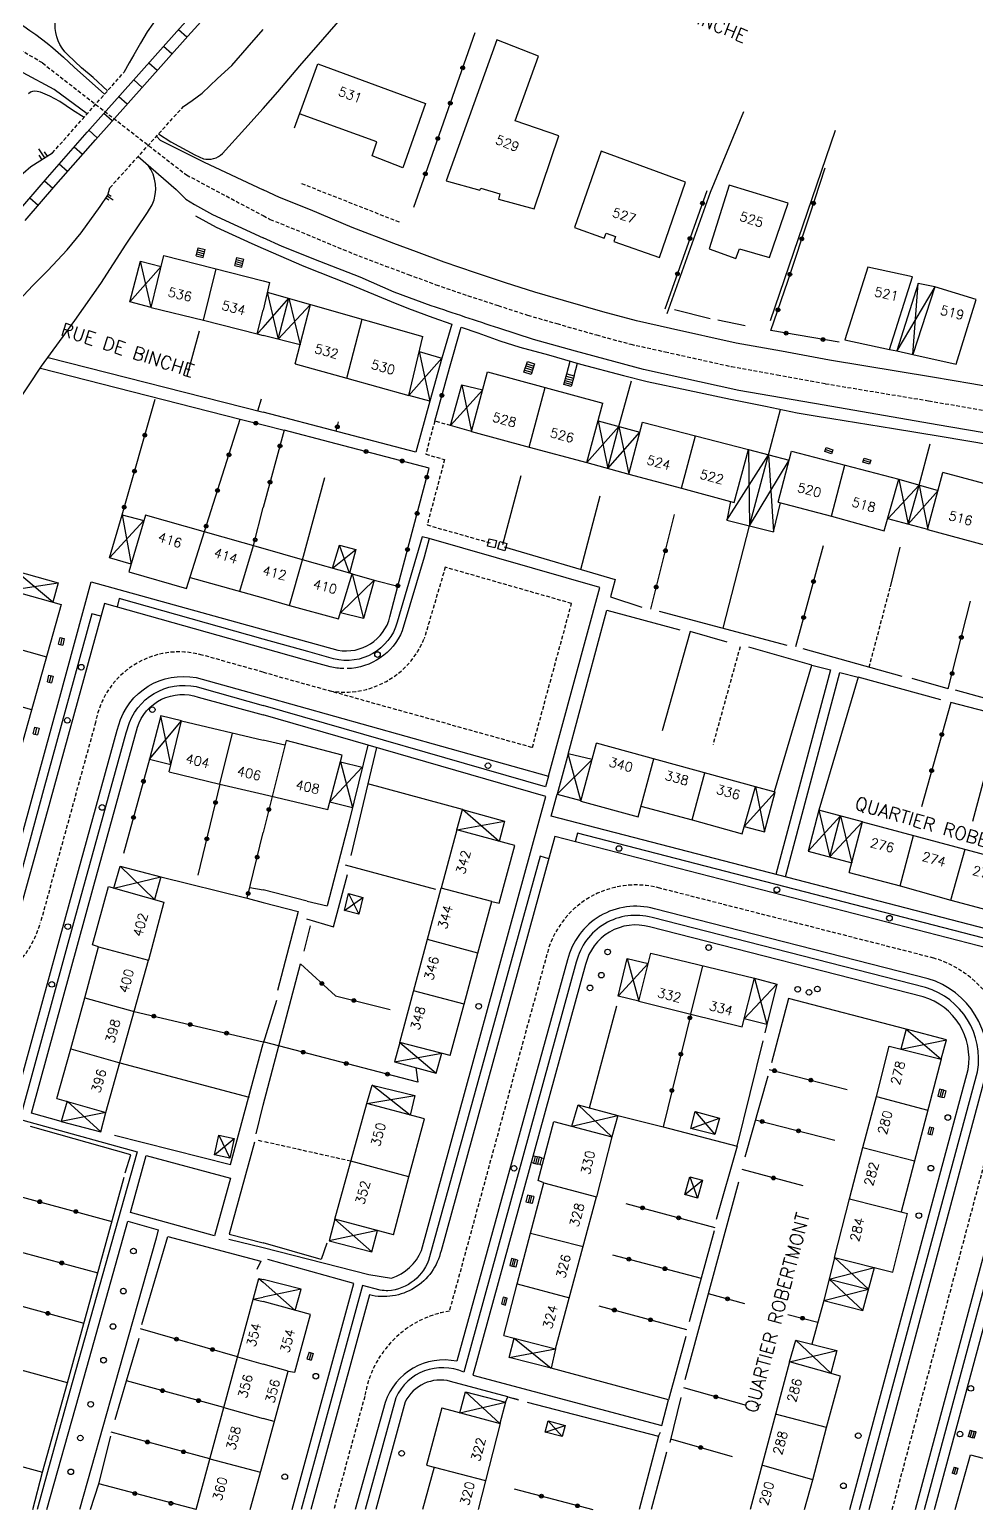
# Model space of a CAD drawing. Header units: millimetres. Extents: x 109000 to 110000, y 124000 to 125001.
# Drawn here: x 109468.8 to 109595.3, y 124000 to 124197.7 of the extents above; entities that cross this region are included whole.
import ezdxf
from ezdxf.enums import TextEntityAlignment as Align

# ---------------------------------------------------------------- set-up
doc = ezdxf.new("R2010")
doc.units = ezdxf.units.MM
doc.linetypes.add('DASHED', pattern=[0.75, 0.5, -0.25])
doc.layers.get('0').update_dxf_attribs({"linetype": 'CONTINUOUS'})
for name, color, linetype in [('W0001', 6, 'DASHED'), ('W0008', 7, 'CONTINUOUS'), ('W0100', 7, 'CONTINUOUS'), ('W0112', 1, 'DASHED'), ('W0211', 2, 'CONTINUOUS'), ('W0300', 7, 'CONTINUOUS'), ('W0310', 3, 'CONTINUOUS'), ('W0322', 7, 'CONTINUOUS'), ('W0420', 7, 'CONTINUOUS'), ('W0700', 7, 'CONTINUOUS'), ('W0989', 7, 'CONTINUOUS'), ('W0991', 7, 'CONTINUOUS')]:
    doc.layers.add(name, color=color, linetype=linetype)
doc.styles.get("Standard").update_dxf_attribs({"font": 'romans.shx', "width": 0.85})

# ---------------------------------------------------------------- blocks, each defined once
blk = doc.blocks.new('TP15')
at = {"color": 0}
for p, q in [((-0.29, 0.5), (-0.29, 0)), ((0, 1), (0, 0)), ((0.29, 0.5), (0.29, 0))]:
    blk.add_line(p, q, dxfattribs=at)
blk = doc.blocks.new('TP13')
at = {"layer": 'W0700', "color": 0}
blk.add_line((0, 0), (0, 1.5), dxfattribs=at)
blk = doc.blocks.new('t322o')
at = {"color": 0, "linetype": 'Continuous'}
for radius in [0.25, 0.15]:
    blk.add_circle((0, 0), radius, dxfattribs=at)
blk = doc.blocks.new('BI02')
at = {"layer": 'W0420', "color": 0}
blk.add_circle((0, 0), 0.75, dxfattribs=at)
blk = doc.blocks.new('t112o')
at = {"color": 0, "linetype": 'Continuous'}
for p, q in [((-0.5, 0.5), (0.5, 0.5)), ((-0.5, -0.5), (-0.5, 0.5)), ((0.5, 0.5), (0.5, -0.5)), ((0.5, -0.5), (-0.5, -0.5))]:
    blk.add_line(p, q, dxfattribs=at)

msp = doc.modelspace()

# ---------------------------------------------------------------- linework, layer by layer
at = {"layer": 'W0001'}
for points in [[(109433.68, 124195.9, -0.139417), (109451.89, 124200.36, -0.093409), (109470.52, 124193.21), (109489.76, 124178.26), (109500, 124172.82)], [(109500, 124111.84), (109535.99, 124101.79), (109541.23, 124121.01), (109524.35, 124125.85), (109521.54, 124116.34, -0.353741), (109508.94, 124109.34)], [(109500, 124111.84), (109491.86, 124114.13, 0.443964), (109477.61, 124105.13), (109470.25, 124078.41, -0.234152), (109462.48, 124069.7, 0.080895), (109460.5, 124068.51), (109458.58, 124061.68, -0.121757), (109455.06, 124060.22, 0.196703), (109448.44, 124051.68), (109433.86, 124000)], [(109584.09, 124000), (109599.43, 124057.57, 0.38619), (109589.63, 124073.64), (109553.02, 124082.98, 0.421223), (109537.93, 124074.13), (109524.9, 124026.5, 0.324087), (109513.59, 124015.09), (109509.46, 124000)]]:
    msp.add_lwpolyline(points, format="xyb", dxfattribs=at)
msp.add_lwpolyline([(109500, 124172.82), (109500.95, 124172.32), (109505.13, 124170.63), (109510.7, 124168.28), (109516.36, 124166.09), (109519.4, 124164.97), (109523.11, 124163.59), (109527.38, 124162.13), (109531.41, 124160.81), (109535.36, 124159.52), (109539.25, 124158.4), (109544.56, 124156.88), (109549.13, 124155.64), (109553.74, 124154.63), (109562.6, 124152.65), (109568.71, 124151.55), (109575.15, 124150.37), (109588.95, 124148.09), (109594.16, 124147.18), (109609.83, 124144.44)], dxfattribs=at)
at = {"layer": 'W0008'}
for points in [[(109428.78, 124250), (109430.95, 124227.3), (109432.47, 124213.58, 0.342169), (109437.64, 124206.56), (109441.64, 124205.75), (109444.84, 124205.58, -0.062403), (109454.53, 124204.15, -0.046425), (109462.22, 124201.5, -0.078728), (109474.75, 124192.66), (109478.83, 124189.06)], [(109655.91, 124000), (109661.78, 124025.19), (109663.03, 124031.2), (109664.29, 124037.47), (109668.89, 124059.64), (109673.48, 124083.04), (109681.14, 124124.41, 0.418139), (109676.65, 124130.85), (109660.78, 124132.94), (109654.37, 124134.12), (109640.79, 124136.2), (109627.34, 124138.42), (109617.05, 124140.3), (109590.07, 124144.89), (109574.99, 124147.5), (109563.6, 124149.48), (109550.86, 124152.27), (109541.77, 124154.7), (109536.13, 124156.28), (109531.49, 124157.78, -0.001152), (109522.47, 124160.79)], [(109522.19, 124129.7), (109521.25, 124129.93), (109517.93, 124118.5, -0.403264), (109509.43, 124113.6), (109505.96, 124114.58), (109500, 124116.26)], [(109500, 124108.62), (109538.16, 124097.96), (109545.02, 124123.14), (109522.19, 124129.7), (109521.52, 124127.21), (109518.61, 124117.37, -0.295086), (109511.22, 124112.31)], [(109428.19, 124000), (109437.59, 124033.2), (109450.43, 124078.26), (109458.75, 124076.15, 0.45104), (109465.19, 124080.55), (109472.72, 124108.01), (109477.01, 124123.91), (109500, 124117.55)], [(109500, 124117.55), (109509.99, 124114.78, 0.395185), (109516.96, 124119.24), (109517.99, 124123.31)], [(109500, 124115.05), (109478.79, 124121.03), (109471.13, 124093.19), (109467.96, 124081.64), (109467.32, 124079.29, -0.416987), (109456.92, 124074.07), (109452.18, 124075.27), (109442.17, 124040.52), (109435.36, 124016.34), (109430.71, 124000)], [(109478.31, 124119.3), (109477.12, 124119.64), (109470.65, 124096.14), (109466.32, 124080.14, -0.427444), (109457.29, 124075.23), (109451.3, 124076.86), (109438.12, 124030.57), (109429.43, 124000)], [(109510.78, 124112.31, -0.056256), (109508.95, 124112.57), (109505.53, 124113.49), (109500, 124115.05)], [(109436.99, 124000), (109439.67, 124009.47), (109447.42, 124037.04), (109451.27, 124050.88, -0.378943), (109460.8, 124056.25), (109466.98, 124054.81), (109473.65, 124079.22), (109480.52, 124104.09), (109480.96, 124105.53, -0.391006), (109491.88, 124110.9), (109500, 124108.62)], [(109438.31, 124000), (109440.85, 124009.14), (109448.61, 124036.71), (109452.44, 124050.51, -0.39359), (109460.66, 124055.12), (109467.86, 124053.34), (109474.84, 124078.89), (109481.7, 124103.75), (109482.13, 124105.12, -0.393217), (109491.81, 124109.71), (109500, 124107.37)], [(109473.02, 124051.83), (109469.03, 124052.91), (109477.38, 124083.33), (109483.21, 124104.49, -0.424549), (109491.34, 124108.48), (109500, 124106.13), (109500, 124106.13)], [(109500, 124035), (109514.13, 124031.36), (109517.16, 124030.88, 0.213577), (109521.19, 124034.58), (109537.77, 124095.22), (109500, 124106.13)], [(109587.19, 124000), (109606.64, 124072.41), (109538.99, 124089.89), (109523.78, 124034.55, -0.421596), (109514.21, 124028.66), (109506.38, 124000)], [(109538.17, 124086.92), (109537.03, 124087.24), (109522.26, 124033.72, -0.315156), (109516.69, 124029.2, -0.046905), (109515.66, 124029.29), (109513.31, 124029.92), (109505.11, 124000)], [(109580.99, 124000), (109596.65, 124058.21, 0.382404), (109588.87, 124070.89), (109552.29, 124080.23, 0.423011), (109540.69, 124073.41), (109525.91, 124019.78, 0.384838), (109516.32, 124014.26), (109512.33, 124000)], [(109579.72, 124000), (109595.47, 124058.47, 0.380328), (109588.55, 124069.72), (109551.98, 124079.06, 0.42404), (109541.86, 124073.1), (109526.82, 124018.33, 0.410431), (109517.73, 124014.92), (109513.64, 124000)], [(109578.41, 124000), (109594.22, 124058.75, 0.377676), (109588.21, 124068.49), (109551.65, 124077.82, 0.425388), (109543.1, 124072.79), (109528.03, 124017.91), (109553.28, 124011.21), (109554.18, 124014.63)], [(109439.5, 124000), (109453.81, 124050.64, -0.412426), (109459.87, 124054.07), (109467.9, 124052), (109483.18, 124047.77), (109478.91, 124032.6), (109474.19, 124015.8), (109471.2, 124005.04), (109469.79, 124000)], [(109532.73, 124015.03), (109525.05, 124017.1, 0.357553), (109518.99, 124014.35), (109515.05, 124000)]]:
    msp.add_lwpolyline(points, format="xyb", dxfattribs=at)
for points in [[(109476.5, 124186.44), (109472.09, 124189.66), (109467.96, 124191.89)], [(109485.77, 124183.45), (109486.25, 124182.88), (109492.12, 124179.95), (109500, 124176.26)], [(109483.31, 124180.72), (109488.39, 124176.3), (109489.66, 124175.03), (109490.85, 124174.32), (109493.23, 124172.97), (109500, 124169.87)], [(109610.39, 124147.59), (109594.71, 124150.34), (109589.48, 124151.25), (109575.7, 124153.52), (109569.28, 124154.7), (109563.23, 124155.79), (109554.43, 124157.76), (109549.9, 124158.75), (109545.42, 124159.97), (109540.13, 124161.47), (109536.3, 124162.58), (109532.4, 124163.86), (109528.4, 124165.16), (109524.18, 124166.6), (109520.51, 124167.97), (109517.49, 124169.09), (109511.9, 124171.24), (109506.36, 124173.59), (109502.21, 124175.26), (109500, 124176.26)], [(109490.95, 124172.81), (109493.75, 124171.3), (109498.48, 124169.11), (109500, 124168.44)], [(109522.47, 124160.79), (109517.53, 124162.58), (109512.99, 124164.59), (109507.57, 124166.71), (109502.55, 124168.7), (109500, 124169.87)], [(109500, 124168.44), (109505.43, 124166.06), (109511.62, 124163.61), (109517.14, 124161.33), (109519.45, 124160.43), (109522.7, 124159.22), (109525.22, 124158.32), (109523.88, 124153.79)], [(109524.92, 124152.43), (109526.46, 124157.94), (109528.72, 124157.17), (109531.65, 124156.1), (109534.31, 124155.25), (109538.15, 124154.24), (109542.42, 124152.98), (109548.18, 124151.48), (109551.33, 124150.65), (109556.83, 124149.5), (109562.48, 124148.31), (109567.14, 124147.37), (109571.38, 124146.46), (109574.32, 124145.98), (109576, 124145.72), (109584.23, 124144.38), (109590.49, 124143.36), (109610.8, 124139.94)], [(109500, 124116.26), (109480.79, 124121.68), (109480.48, 124120.56)], [(109573.35, 124112.77), (109575.82, 124112.13), (109568.53, 124084.83)], [(109569.81, 124084.5), (109577.06, 124111.78), (109579.55, 124111.17)], [(109538.16, 124097.96), (109537.76, 124096.53), (109500, 124107.37)], [(109513.98, 124102.1), (109511.5, 124091.94)], [(109515.14, 124101.76), (109513.98, 124096.91)], [(109609.82, 124077.73), (109608.98, 124074.36), (109538.51, 124092.6), (109539.32, 124095.56)], [(109605.17, 124072.79), (109605.47, 124073.93), (109542.01, 124090.33), (109541.71, 124089.19)], [(109505.91, 124081.24), (109508.55, 124080.62)], [(109589.73, 124000), (109609.27, 124072.43), (109614.95, 124070.87)], [(109588.4, 124000), (109607.14, 124069.73), (109606, 124070.03)], [(109484.36, 124047.29), (109495.64, 124044.25), (109493.51, 124036.56), (109482.27, 124039.66), (109484.36, 124047.29)], [(109471.08, 124000), (109475.41, 124015.3), (109481.91, 124038.49), (109486, 124037.36), (109485.71, 124036.21), (109480.14, 124016.55), (109475.45, 124000)], [(109495.44, 124036.12), (109500, 124035)], [(109503.9, 124000), (109512.15, 124030.19), (109500.62, 124033.37)]]:
    msp.add_lwpolyline(points, dxfattribs=at)
at = {"layer": 'W0100'}
for points in [[(109531.25, 124196.3), (109524.49, 124177.47), (109528.96, 124176.21), (109529.12, 124176.49), (109531.63, 124175.72), (109531.47, 124175.02), (109536.21, 124173.71), (109539.53, 124183.46), (109533.7, 124185.47), (109536.81, 124194.13), (109531.25, 124196.3)], [(109504.21, 124184.56), (109507.33, 124193.11), (109521.71, 124187.81), (109518.67, 124179.21), (109514.56, 124180.79), (109515.2, 124182.67), (109504.89, 124186.44)], [(109545.18, 124181.45), (109541.64, 124171.25), (109545.58, 124169.82), (109545.86, 124170.46), (109547.12, 124170.03), (109546.87, 124169.35), (109552.96, 124167.24), (109556.47, 124177.3), (109545.18, 124181.45)], [(109562.27, 124176.88), (109559.61, 124168.37), (109563.16, 124167.11), (109563.67, 124168.4), (109567.68, 124167.23), (109570.19, 124174.49), (109562.27, 124176.88)], [(109491.06, 124167.47), (109491.34, 124168.54)], [(109491.12, 124167.72), (109492.05, 124167.46)], [(109491.2, 124167.98), (109492.12, 124167.73)], [(109491.27, 124168.25), (109492.19, 124168)], [(109491.34, 124168.54), (109492.27, 124168.29)], [(109491.98, 124167.22), (109492.27, 124168.29)], [(109485.06, 124160.56), (109482.21, 124161.29), (109483.6, 124166.72), (109486.4, 124166.04), (109482.21, 124161.29)], [(109485.06, 124160.56), (109483.6, 124166.72)], [(109485.06, 124160.56), (109486.75, 124167.48)], [(109486.75, 124167.48), (109500, 124164.11)], [(109491.06, 124167.47), (109491.98, 124167.22)], [(109492.04, 124158.85), (109493.72, 124165.71)], [(109496.21, 124166.17), (109496.5, 124167.24)], [(109496.21, 124166.17), (109497.14, 124165.92)], [(109496.28, 124166.42), (109497.2, 124166.17)], [(109496.35, 124166.69), (109497.28, 124166.44)], [(109496.42, 124166.96), (109497.35, 124166.71)], [(109496.5, 124167.24), (109497.42, 124166.99)], [(109497.14, 124165.92), (109497.42, 124166.99)], [(109580.83, 124165.92), (109577.77, 124156.23), (109583.71, 124154.92), (109586.78, 124164.65), (109580.83, 124165.92)], [(109500, 124164.11), (109500.88, 124163.88), (109500, 124160.21)], [(109589.77, 124163.3), (109586.85, 124154.26), (109592.62, 124152.98), (109595.28, 124161.62), (109589.77, 124163.3), (109587.54, 124163.77), (109584.7, 124154.77), (109586.85, 124154.26), (109587.54, 124163.77)], [(109500, 124157.88), (109503.43, 124161.78), (109504.97, 124155.55)], [(109500.54, 124162.58), (109506.36, 124160.97)], [(109500.54, 124162.58), (109502, 124156.31), (109506.36, 124160.97)], [(109502, 124156.31), (109503.43, 124161.78)], [(109589.77, 124163.3), (109584.7, 124154.77)], [(109485.06, 124160.56), (109492.04, 124158.85)], [(109499.23, 124157.01), (109500, 124160.21)], [(109504.31, 124153.02), (109506.36, 124160.97)], [(109506.36, 124160.97), (109521.36, 124156.69)], [(109492.04, 124158.85), (109499.23, 124157.01)], [(109499.23, 124157.01), (109500, 124157.88)], [(109511.21, 124151.09), (109513.26, 124159)], [(109499.23, 124157.01), (109500, 124156.81)], [(109504.97, 124155.55), (109500, 124156.81)], [(109519.46, 124148.81), (109521.36, 124156.69)], [(109520.88, 124154.69), (109523.88, 124153.79), (109522.3, 124148.02), (109519.46, 124148.81), (109523.88, 124153.79)], [(109520.88, 124154.69), (109522.3, 124148.02)], [(109583.71, 124154.92), (109584.7, 124154.77)], [(109504.31, 124153.02), (109511.21, 124151.09)], [(109527.86, 124143.98), (109530.01, 124151.94)], [(109530.01, 124151.94), (109545.42, 124147.79)], [(109534.87, 124151.93), (109535.33, 124153.35)], [(109535.33, 124153.35), (109536.29, 124153.04), (109535.83, 124151.62), (109534.87, 124151.93)], [(109534.96, 124152.2), (109535.92, 124151.89)], [(109535.05, 124152.48), (109536.01, 124152.16)], [(109535.14, 124152.75), (109536.09, 124152.44)], [(109535.23, 124153.02), (109536.18, 124152.71)], [(109540.58, 124151.7), (109541.04, 124153.39)], [(109541.56, 124151.44), (109542.03, 124153.1)], [(109511.21, 124151.09), (109519.46, 124148.81)], [(109527.86, 124143.98), (109525.07, 124144.77), (109526.58, 124150.24), (109529.36, 124149.54), (109525.07, 124144.77)], [(109526.58, 124150.24), (109527.86, 124143.98)], [(109535.57, 124141.9), (109537.71, 124149.86)], [(109540.58, 124151.7), (109541.56, 124151.44), (109541.18, 124150), (109540.21, 124150.25)], [(109540.21, 124150.25), (109540.58, 124151.7)], [(109540.28, 124150.53), (109541.26, 124150.28)], [(109540.35, 124150.81), (109541.33, 124150.55)], [(109540.43, 124151.08), (109541.4, 124150.83)], [(109540.5, 124151.36), (109541.47, 124151.11)], [(109543.27, 124139.83), (109545.42, 124147.79)], [(109527.86, 124143.98), (109535.57, 124141.9)], [(109543.27, 124139.83), (109547.54, 124144.66), (109548.87, 124138.29)], [(109544.77, 124145.39), (109550.36, 124143.91)], [(109544.77, 124145.39), (109546.07, 124139.05), (109550.36, 124143.91)], [(109546.07, 124139.05), (109547.54, 124144.66)], [(109548.87, 124138.29), (109550.71, 124145.22)], [(109550.71, 124145.22), (109564.88, 124141.57)], [(109555.94, 124136.41), (109557.8, 124143.4)], [(109535.57, 124141.9), (109543.27, 124139.83)], [(109561.99, 124132.16), (109567.56, 124140.86), (109568.2, 124130.57)], [(109562.95, 124134.49), (109564.88, 124141.57)], [(109564.88, 124141.57), (109570.29, 124140.14)], [(109564.88, 124141.57), (109565, 124131.39), (109570.29, 124140.14)], [(109565, 124131.39), (109567.56, 124140.86)], [(109568.84, 124134.53), (109570.61, 124141.36)], [(109570.61, 124141.36), (109584.96, 124137.6), (109590.22, 124136.12)], [(109575.08, 124141.3), (109575.25, 124141.84), (109576.16, 124141.55), (109575.98, 124141.01), (109575.08, 124141.3)], [(109575.17, 124141.57), (109576.07, 124141.28)], [(109580.14, 124139.9), (109580.32, 124140.44), (109581.22, 124140.14), (109581.05, 124139.61), (109580.14, 124139.9)], [(109580.23, 124140.17), (109581.14, 124139.87)], [(109543.27, 124139.83), (109548.87, 124138.29)], [(109548.87, 124138.29), (109555.94, 124136.41)], [(109575.98, 124132.68), (109577.74, 124139.49)], [(109588.8, 124130.91), (109590.86, 124138.5)], [(109606.31, 124134.36), (109590.86, 124138.5)], [(109555.94, 124136.41), (109562.95, 124134.49)], [(109583.02, 124130.7), (109584.96, 124137.6)], [(109583.48, 124132.32), (109587.7, 124136.83), (109588.86, 124130.9)], [(109584.96, 124137.6), (109586.23, 124131.59), (109590.22, 124136.12)], [(109586.23, 124131.59), (109587.7, 124136.83)], [(109562.48, 124134.62), (109561.99, 124132.16), (109568.2, 124130.57), (109569.17, 124134.44)], [(109568.84, 124134.53), (109575.98, 124132.68)], [(109482.38, 124126.27), (109479.46, 124127.09), (109481.17, 124132.87), (109484.07, 124132.09), (109479.46, 124127.09)], [(109481.17, 124132.87), (109482.38, 124126.27)], [(109500, 124128.37), (109484.28, 124132.82), (109482.07, 124125.22), (109489.78, 124123.01), (109492.16, 124130.62)], [(109575.98, 124132.68), (109583.02, 124130.7)], [(109588.86, 124130.9), (109583.48, 124132.32)], [(109588.8, 124130.91), (109596.55, 124128.8)], [(109496.9, 124122.64), (109498.71, 124128.78)], [(109500, 124121.75), (109503.55, 124120.75), (109505.27, 124126.86), (109500, 124128.37)], [(109509.29, 124125.72), (109510.22, 124128.81), (109512.38, 124128.22), (109511.55, 124125.08), (109510.22, 124128.81)], [(109509.29, 124125.72), (109512.38, 124128.22)], [(109503.55, 124120.75), (109510.1, 124118.95), (109511.9, 124124.98), (109505.27, 124126.86)], [(109466.18, 124122.8), (109466.9, 124125.39), (109472.63, 124123.76), (109471.92, 124121.2), (109466.9, 124125.39)], [(109490.25, 124124.5), (109500, 124121.75)], [(109511.9, 124124.98), (109514.86, 124124.14), (109513.42, 124118.99), (109510.35, 124119.77), (109514.86, 124124.14)], [(109511.9, 124124.98), (109513.42, 124118.99)], [(109466.18, 124122.8), (109472.63, 124123.76)], [(109466.18, 124122.8), (109473.02, 124120.89)], [(109473.02, 124120.89), (109467.12, 124099.93)], [(109472.67, 124115.58), (109472.88, 124116.46)], [(109472.88, 124116.46), (109473.44, 124116.33)], [(109472.96, 124115.51), (109473.16, 124116.4)], [(109473.44, 124116.33), (109473.24, 124115.45)], [(109464.23, 124115.82), (109471.05, 124113.88)], [(109472.67, 124115.58), (109473.24, 124115.45)], [(109471.17, 124110.54), (109471.38, 124111.42)], [(109471.17, 124110.54), (109471.74, 124110.41)], [(109471.38, 124111.42), (109471.94, 124111.29)], [(109471.46, 124110.48), (109471.66, 124111.36)], [(109471.94, 124111.29), (109471.74, 124110.41)], [(109462.23, 124108.78), (109469.07, 124106.85)], [(109469.29, 124103.61), (109469.49, 124104.49)], [(109469.49, 124104.49), (109470.06, 124104.36)], [(109469.57, 124103.55), (109469.77, 124104.43)], [(109489.11, 124105.32), (109486.32, 124106), (109484.81, 124100.2), (109487.68, 124099.5), (109486.32, 124106)], [(109484.81, 124100.2), (109489.11, 124105.32)], [(109487.44, 124098.54), (109489.11, 124105.32)], [(109489.11, 124105.32), (109500, 124102.76)], [(109469.29, 124103.61), (109469.85, 124103.48)], [(109470.06, 124104.36), (109469.85, 124103.48)], [(109494.24, 124096.87), (109495.91, 124103.68)], [(109502.93, 124102.07), (109500, 124102.76)], [(109500, 124095.53), (109508.64, 124093.48), (109510.57, 124100.77), (109503.08, 124102.7), (109501.23, 124095.24)], [(109543.96, 124100.15), (109540.77, 124100.94), (109539.32, 124095.56), (109542.48, 124094.7), (109540.77, 124100.94)], [(109542.46, 124094.61), (109544.56, 124102.36)], [(109565.8, 124096.52), (109544.56, 124102.36)], [(109487.44, 124098.54), (109494.24, 124096.87)], [(109510.34, 124099.88), (109513.26, 124099.16), (109508.91, 124094.52)], [(109510.34, 124099.88), (109511.94, 124093.75)], [(109539.32, 124095.56), (109543.96, 124100.15)], [(109550.12, 124092.53), (109552.22, 124100.25)], [(109494.24, 124096.87), (109500, 124095.53)], [(109557.36, 124092.11), (109559.04, 124098.38)], [(109564.02, 124090.23), (109565.8, 124096.52)], [(109564.3, 124091.24), (109567.01, 124090.53), (109568.44, 124095.81), (109565.8, 124096.52), (109567.01, 124090.53)], [(109508.91, 124094.52), (109511.94, 124093.75)], [(109542.46, 124094.61), (109550.12, 124092.53)], [(109564.3, 124091.24), (109568.44, 124095.81)], [(109525.9, 124090.78), (109526.63, 124093.51), (109532.28, 124091.95), (109531.56, 124089.24), (109526.63, 124093.51)], [(109550.5, 124093.95), (109557.36, 124092.11)], [(109580.13, 124091.86), (109574.28, 124093.41), (109572.86, 124087.93), (109578.68, 124086.37)], [(109572.86, 124087.93), (109577.19, 124092.64), (109578.68, 124086.37)], [(109574.28, 124093.41), (109575.74, 124087.15), (109580.13, 124091.86)], [(109575.74, 124087.15), (109577.19, 124092.64)], [(109530.57, 124081.19), (109531.54, 124081), (109533.65, 124088.67), (109525.9, 124090.78), (109523.81, 124083)], [(109525.9, 124090.78), (109532.28, 124091.95)], [(109557.36, 124092.11), (109564.02, 124090.23)], [(109578.34, 124085.06), (109580.13, 124091.86)], [(109580.13, 124091.86), (109608.23, 124084.31)], [(109585.13, 124083.28), (109586.91, 124090.04)], [(109591.92, 124081.38), (109593.82, 124088.18)], [(109480.04, 124083), (109480.89, 124085.94), (109486.35, 124084.48), (109485.51, 124081.48), (109480.89, 124085.94)], [(109578.34, 124085.06), (109585.13, 124083.28)], [(109477.99, 124075.14), (109477.2, 124075.41), (109479.34, 124083.2), (109486.75, 124081.13), (109484.67, 124073.37)], [(109480.04, 124083), (109486.35, 124084.48)], [(109518.26, 124062.36), (109523.81, 124083)], [(109530.57, 124081.19), (109523.81, 124083)], [(109585.13, 124083.28), (109591.92, 124081.38)], [(109510.9, 124080), (109511.42, 124082.25), (109513.34, 124081.76), (109512.78, 124079.5), (109510.9, 124080), (109513.34, 124081.76)], [(109511.42, 124082.25), (109512.78, 124079.5)], [(109528.72, 124074.29), (109530.57, 124081.19)], [(109591.92, 124081.38), (109598.77, 124079.54)], [(109476.19, 124068.34), (109477.99, 124075.14)], [(109477.99, 124075.14), (109484.67, 124073.37)], [(109528.72, 124074.29), (109521.96, 124076.12)], [(109479, 124053.03), (109484.67, 124073.37)], [(109526.88, 124067.48), (109528.72, 124074.29)], [(109550.22, 124067.9), (109547.47, 124068.55), (109548.66, 124073.6), (109551.48, 124072.93), (109547.47, 124068.55)], [(109548.66, 124073.6), (109550.22, 124067.9)], [(109550.22, 124067.9), (109551.82, 124074.29)], [(109551.82, 124074.29), (109565.67, 124070.96)], [(109557.16, 124066.17), (109558.77, 124072.62)], [(109564.02, 124064.44), (109565.67, 124070.96)], [(109565.67, 124070.96), (109568.68, 124070.16), (109567.34, 124064.77), (109564.29, 124065.51), (109568.68, 124070.16)], [(109565.67, 124070.96), (109567.34, 124064.77)], [(109526.88, 124067.48), (109520.11, 124069.26)], [(109474.3, 124061.54), (109476.19, 124068.34)], [(109476.19, 124068.34), (109482.76, 124066.52)], [(109525, 124060.65), (109526.88, 124067.48)], [(109550.22, 124067.9), (109557.16, 124066.17)], [(109557.16, 124066.17), (109564.02, 124064.44)], [(109590.64, 124060.14), (109591.32, 124062.73), (109585.94, 124064.15), (109585.24, 124061.49)], [(109585.94, 124064.15), (109590.64, 124060.14)], [(109472.42, 124054.9), (109474.3, 124061.54)], [(109474.3, 124061.54), (109480.85, 124059.67)], [(109518.26, 124062.36), (109517.55, 124059.79), (109523.12, 124058.27)], [(109517.55, 124059.79), (109523.89, 124060.94)], [(109525, 124060.65), (109518.26, 124062.36)], [(109518.26, 124062.36), (109523.12, 124058.27)], [(109523.12, 124058.27), (109523.89, 124060.94)], [(109581.98, 124055.16), (109583.66, 124061.89)], [(109583.66, 124061.89), (109590.64, 124060.14)], [(109585.24, 124061.49), (109591.32, 124062.73)], [(109590.64, 124060.14), (109585.29, 124039.76)], [(109513.85, 124054.24), (109514.56, 124056.69), (109520.27, 124055.27), (109519.64, 124052.68), (109514.56, 124056.69)], [(109513.85, 124054.24), (109520.27, 124055.27)], [(109580.15, 124048.36), (109581.98, 124055.16)], [(109581.98, 124055.16), (109588.85, 124053.31)], [(109590.73, 124055.07), (109590.96, 124055.98), (109590.4, 124056.12), (109590.18, 124055.2)], [(109590.18, 124055.2), (109590.73, 124055.07)], [(109590.68, 124056.05), (109590.45, 124055.14)], [(109590.73, 124055.07), (109591.01, 124055)], [(109590.96, 124055.98), (109591.23, 124055.91)], [(109591.23, 124055.91), (109591.01, 124055)], [(109472.42, 124054.9), (109479, 124053.03)], [(109473.8, 124054.51), (109473.02, 124051.83), (109478.32, 124050.44), (109479, 124053.03), (109473.02, 124051.83)], [(109473.8, 124054.51), (109478.32, 124050.44)], [(109509.59, 124038.78), (109513.85, 124054.24)], [(109521.59, 124052.16), (109513.85, 124054.24)], [(109541.25, 124051.18), (109542.11, 124054.04), (109547.4, 124052.63), (109546.59, 124049.77), (109542.11, 124054.04)], [(109557.15, 124050.89), (109557.76, 124053.16), (109561, 124052.27), (109560.39, 124050.09), (109557.15, 124050.89), (109561, 124052.27)], [(109557.76, 124053.16), (109560.39, 124050.09)], [(109519.5, 124044.41), (109521.59, 124052.16)], [(109537.53, 124043.64), (109536.75, 124043.92), (109538.85, 124051.82), (109546.59, 124049.77), (109544.56, 124041.75)], [(109541.25, 124051.18), (109547.4, 124052.63)], [(109589.4, 124050.03), (109589.63, 124050.94), (109589.07, 124051.08), (109588.85, 124050.16)], [(109493.5, 124047.35), (109494.07, 124049.98), (109496.15, 124049.54), (109495.58, 124046.94), (109493.5, 124047.35), (109496.15, 124049.54)], [(109494.07, 124049.98), (109495.58, 124046.94)], [(109588.85, 124050.16), (109589.4, 124050.03)], [(109589.35, 124051.01), (109589.12, 124050.1)], [(109536.37, 124047.16), (109536.08, 124047.24)], [(109536.7, 124046.11), (109536.93, 124047.03), (109536.37, 124047.16), (109536.15, 124046.25)], [(109536.65, 124047.1), (109536.43, 124046.18)], [(109578.35, 124041.5), (109580.15, 124048.36)], [(109580.15, 124048.36), (109587.07, 124046.54)], [(109519.5, 124044.41), (109511.72, 124046.51)], [(109536.15, 124046.25), (109535.83, 124046.33)], [(109536.15, 124046.25), (109536.7, 124046.11)], [(109536.98, 124046.05), (109536.7, 124046.11)], [(109537.21, 124046.96), (109536.93, 124047.03)], [(109537.21, 124046.96), (109536.98, 124046.05)], [(109536.98, 124046.05), (109537.29, 124045.97)], [(109537.21, 124046.96), (109537.53, 124046.88)], [(109517.42, 124036.67), (109519.5, 124044.41)], [(109535.73, 124036.9), (109537.53, 124043.64)], [(109537.53, 124043.64), (109544.56, 124041.75)], [(109556.35, 124042.06), (109557.03, 124044.44), (109558.73, 124044), (109558.08, 124041.56), (109556.35, 124042.06), (109558.73, 124044)], [(109557.03, 124044.44), (109558.08, 124041.56)], [(109535.69, 124040.93), (109535.91, 124041.85), (109535.36, 124041.98), (109535.13, 124041.07)], [(109535.64, 124041.91), (109535.41, 124041)], [(109536.19, 124041.78), (109535.91, 124041.85)], [(109536.19, 124041.78), (109535.97, 124040.86)], [(109539.09, 124021.43), (109544.56, 124041.75)], [(109576.38, 124033.66), (109578.35, 124041.5)], [(109578.35, 124041.5), (109586.14, 124039.54)], [(109535.13, 124041.07), (109535.69, 124040.93)], [(109535.97, 124040.86), (109535.69, 124040.93)], [(109584.16, 124031.7), (109586.14, 124039.54)], [(109509.59, 124038.78), (109508.85, 124035.87), (109514.55, 124034.42), (109515.3, 124037.24), (109508.85, 124035.87)], [(109517.42, 124036.67), (109509.59, 124038.78)], [(109509.59, 124038.78), (109514.55, 124034.42)], [(109533.98, 124030.11), (109535.73, 124036.9)], [(109535.73, 124036.9), (109542.77, 124035.1)], [(109533.51, 124032.45), (109533.74, 124033.36), (109533.18, 124033.5), (109532.96, 124032.59)], [(109533.46, 124033.43), (109533.23, 124032.52)], [(109534.01, 124033.3), (109533.74, 124033.36)], [(109534.01, 124033.3), (109533.79, 124032.38)], [(109576.38, 124033.66), (109574.94, 124027.91), (109580.15, 124026.56), (109581.7, 124032.32)], [(109574.94, 124027.91), (109580.92, 124029.4), (109576.38, 124033.66)], [(109576.38, 124033.66), (109584.16, 124031.7)], [(109532.96, 124032.59), (109533.51, 124032.45)], [(109533.79, 124032.38), (109533.51, 124032.45)], [(109580.15, 124026.56), (109575.66, 124030.77), (109581.7, 124032.32)], [(109491.04, 124000), (109499.44, 124030.85), (109500, 124030.71)], [(109499.44, 124030.85), (109500, 124030.36)], [(109504.3, 124026.56), (109505.08, 124029.4), (109500, 124030.71)], [(109504.3, 124026.56), (109500, 124030.36)], [(109505.08, 124029.4), (109500, 124028.37)], [(109532.18, 124023.25), (109533.98, 124030.11)], [(109533.98, 124030.11), (109540.93, 124028.28)], [(109575.66, 124030.77), (109580.92, 124029.4)], [(109498.69, 124028.1), (109500, 124028.37)], [(109498.69, 124028.1), (109500, 124027.75)], [(109503.34, 124018.48), (109504.23, 124018.34), (109506.36, 124026.02), (109500, 124027.75)], [(109532.41, 124027.3), (109532.63, 124028.21), (109532.08, 124028.35), (109531.85, 124027.44)], [(109531.85, 124027.44), (109532.41, 124027.3)], [(109532.36, 124028.28), (109532.13, 124027.37)], [(109532.18, 124023.25), (109539.09, 124021.43)], [(109539.09, 124021.43), (109538.5, 124018.88), (109532.89, 124020.27), (109533.54, 124022.89), (109538.5, 124018.88)], [(109532.89, 124020.27), (109539.09, 124021.43)], [(109570.37, 124019.7), (109571.19, 124022.6), (109576.7, 124021.21), (109575.87, 124018.19), (109571.19, 124022.6)], [(109496.59, 124020.38), (109500, 124019.42)], [(109500, 124006.22), (109503.34, 124018.48), (109500, 124019.42)], [(109506.14, 124021.01), (109505.86, 124020.13)], [(109505.86, 124020.13), (109506.43, 124019.95)], [(109506.14, 124021.01), (109506.71, 124020.83)], [(109506.42, 124020.92), (109506.14, 124020.04)], [(109506.71, 124020.83), (109506.43, 124019.95)], [(109570.37, 124019.7), (109565.11, 124000)], [(109570.37, 124019.7), (109576.7, 124021.21)], [(109577.19, 124017.82), (109570.37, 124019.7)], [(109575.31, 124010.94), (109577.19, 124017.82)], [(109526.28, 124012.92), (109527.07, 124015.69), (109532.41, 124014.34), (109531.62, 124011.49), (109527.07, 124015.69)], [(109494.77, 124013.6), (109500, 124012.14)], [(109523.88, 124013.55), (109521.84, 124005.91)], [(109523.88, 124013.55), (109531.68, 124011.48)], [(109526.28, 124012.92), (109532.41, 124014.34)], [(109501.5, 124011.72), (109500, 124012.14)], [(109537.7, 124010.33), (109538.08, 124011.83), (109540.37, 124011.23), (109539.98, 124009.74), (109537.7, 124010.33), (109540.37, 124011.23)], [(109538.08, 124011.83), (109539.98, 124009.74)], [(109575.31, 124010.94), (109568.49, 124012.73)], [(109531.68, 124011.48), (109528.73, 124000)], [(109573.47, 124003.96), (109575.31, 124010.94)], [(109594.48, 124010.57), (109594.25, 124009.72)], [(109595.02, 124010.42), (109594.78, 124009.58), (109594.25, 124009.72)], [(109594.48, 124010.57), (109595.02, 124010.42)], [(109594.52, 124009.65), (109594.75, 124010.5)], [(109595.05, 124009.5), (109594.78, 124009.58)], [(109595.28, 124010.35), (109595.02, 124010.42)], [(109595.05, 124009.5), (109595.28, 124010.35)], [(109492.87, 124006.75), (109499.64, 124004.96)], [(109498.28, 124000), (109500, 124006.22)], [(109522.86, 124005.64), (109521.32, 124000)], [(109521.84, 124005.91), (109522.86, 124005.64)], [(109522.86, 124005.64), (109529.71, 124003.87)], [(109573.47, 124003.96), (109566.65, 124005.89)], [(109592.34, 124005.66), (109592.1, 124004.82)], [(109592.34, 124005.66), (109592.87, 124005.52)], [(109592.37, 124004.74), (109592.61, 124005.59)], [(109592.49, 124000), (109594.53, 124007.31), (109602.33, 124005.24), (109600.95, 124000)], [(109572.36, 124000), (109573.47, 124003.96)], [(109592.87, 124005.52), (109592.64, 124004.67), (109592.1, 124004.82)]]:
    msp.add_lwpolyline(points, dxfattribs=at)
at = {"layer": 'W0112'}
for points in [[(109471.85, 124181.19), (109481.37, 124191.92)], [(109479.53, 124176.54), (109489.36, 124187.41)], [(109518.22, 124171.94), (109504.96, 124177.16)], [(109525.07, 124144.77), (109522.94, 124145.38), (109521.74, 124140.96), (109524.26, 124140.25), (109521.92, 124131.5), (109530.34, 124129.12)], [(109581, 124112.49), (109583.84, 124123.24)], [(109563.76, 124115.22), (109560.13, 124102.18)], [(109499.34, 124049.31), (109500, 124049.15)], [(109511.72, 124046.51), (109500, 124049.15)]]:
    msp.add_lwpolyline(points, dxfattribs=at)
at = {"layer": 'W0211'}
for points in [[(109479.21, 124189.49), (109477.28, 124191.28), (109475.75, 124192.55), (109473.9, 124194.3, -0.215858), (109472.22, 124198.41), (109472.2, 124201.18), (109472.17, 124202.01, 0.227586), (109470.57, 124205.05), (109469.63, 124206.11, -0.443911), (109469.38, 124208.42), (109471.36, 124210.19), (109473.91, 124212.5), (109477, 124215.64), (109480.61, 124219.12), (109484.19, 124222.57), (109486.39, 124224.74), (109489.16, 124227.51), (109492.18, 124230.69), (109494.68, 124233.03), (109496.96, 124235.47), (109500, 124238.83)], [(109476.07, 124185.95), (109474.55, 124186.9), (109472.83, 124188.05), (109471.49, 124188.76), (109470.24, 124189.3), (109469.82, 124189.42, 0.271308), (109468.67, 124189.11)], [(109486.04, 124183.75), (109487.66, 124182.68), (109490.89, 124180.96), (109492.02, 124180.43, 0.269773), (109494.57, 124181.14), (109497.57, 124184.43), (109500, 124187.13)], [(109470.41, 124152.7), (109474.85, 124158.82), (109478.32, 124163.77), (109481.72, 124169.01), (109484.55, 124173.26), (109485.2, 124174.28, 0.273683), (109484.6, 124179.6, 1.343503)]]:
    msp.add_lwpolyline(points, format="xyb", dxfattribs=at)
for points in [[(109500, 124215.16), (109498.54, 124213.59), (109494.97, 124209.6), (109490.8, 124205.02), (109488.75, 124202.86), (109486.67, 124200.37), (109486.03, 124199.49), (109484.52, 124197.38), (109483.64, 124195.87), (109482.72, 124194.31), (109482.09, 124193.24), (109481.37, 124191.92)], [(109500, 124187.13), (109501.96, 124189.36), (109504.91, 124192.83), (109507.98, 124196.33), (109512.43, 124201.45)], [(109489.36, 124187.41), (109490.51, 124188.19), (109491.88, 124189.16), (109493.9, 124191.12), (109495.81, 124192.89), (109497.87, 124195.25), (109497.87, 124195.25), (109500, 124197.68)], [(109466.91, 124177.59), (109468.95, 124179.37), (109471.85, 124181.19)], [(109466.16, 124160.18), (109469.22, 124163.48), (109471.24, 124165.48), (109473.84, 124168.24), (109475.67, 124170.52), (109478.24, 124174.05), (109479.24, 124175.54), (109479.53, 124176.54)]]:
    msp.add_lwpolyline(points, dxfattribs=at)
at = {"layer": 'W0310'}
for points in [[(109554, 124159.75), (109559.8, 124175.96), (109564.23, 124186.72)], [(109567.82, 124158.8), (109576.49, 124184.22)], [(109559.75, 124159.04), (109554.99, 124160.22)], [(109564.42, 124158.1), (109560.79, 124158.85)], [(109489.85, 124151.4), (109491.49, 124157.42)], [(109471.26, 124153.88), (109500, 124146.57)], [(109454.58, 124128.79), (109460.07, 124137.06), (109465.1, 124144.7), (109470.41, 124152.7)], [(109470.24, 124152.45), (109496.96, 124145.64)], [(109547.54, 124144.66), (109549.24, 124150.74)], [(109499.29, 124146.76), (109499.79, 124148.36)], [(109522.3, 124148.02), (109520.41, 124141.22), (109500, 124146.57)], [(109567.56, 124140.86), (109569.15, 124146.94)], [(109508.92, 124142.58), (109502.83, 124144.15)], [(109587.7, 124136.83), (109589.15, 124142.36)], [(109532.05, 124128.91), (109534.5, 124138.12)], [(109505.27, 124126.86), (109508.27, 124137.84)], [(109542.47, 124125.56), (109545.03, 124135.37)], [(109561.47, 124117.7), (109565, 124131.39)], [(109532.22, 124128.6), (109547.07, 124124.2), (109546.44, 124121.89), (109550.64, 124120.53)], [(109583.84, 124123.24), (109585.13, 124128.52)], [(109606.45, 124123.46), (109602.21, 124106.78), (109592.52, 124109.42)], [(109540.77, 124100.9), (109545.93, 124120.12), (109555.68, 124117.51)], [(109552.93, 124119.97), (109569.98, 124115.44)], [(109562.04, 124115.86), (109557.08, 124117.26), (109553.32, 124104.02)], [(109568.35, 124095.88), (109573.35, 124112.77), (109564.91, 124115.16)], [(109585.4, 124111.25), (109572.18, 124114.97)], [(109590.59, 124108.12), (109579.55, 124111.17), (109574.28, 124093.41)], [(109591.57, 124109.62), (109586.75, 124110.97)], [(109612.02, 124087.37), (109615.77, 124101.61), (109591.92, 124107.79)], [(109526.63, 124093.51), (109513.98, 124096.91), (109511.73, 124087.36)], [(109511.5, 124091.94), (109508.55, 124080.62)], [(109505.8, 124078.88), (109509.42, 124077.8), (109511.28, 124084.82)], [(109523.07, 124082.79), (109511.03, 124086.05)], [(109486.35, 124084.48), (109497.86, 124081.64), (109500, 124081.07)], [(109498.21, 124083.07), (109500, 124082.77)], [(109505.91, 124081.24), (109500, 124082.77)], [(109500, 124081.07), (109504.71, 124079.88), (109501.94, 124069.31)], [(109505.49, 124074.56), (109506.34, 124077.95)], [(109500, 124053.99), (109505.02, 124072.86)], [(109501.78, 124068), (109500, 124062.25)], [(109543.63, 124053.63), (109547.29, 124067.28)], [(109585.94, 124064.15), (109570.21, 124068.26), (109567.95, 124059.64)], [(109567.34, 124064.77), (109567.05, 124063.68)], [(109480.13, 124049.97), (109495.64, 124046.08), (109500, 124062.25)], [(109547.4, 124052.63), (109553.45, 124051.1), (109563.38, 124048.5), (109566.83, 124062.61)], [(109480.85, 124059.67), (109498.15, 124055.06)], [(109567.46, 124057.87), (109564.4, 124047.05)], [(109499.07, 124050.19), (109500, 124053.99)], [(109481.58, 124044.97), (109482.31, 124047.36), (109468.94, 124051.16)], [(109498.85, 124049.04), (109495.49, 124036.78), (109500, 124035.62)], [(109563.38, 124048.5), (109560.55, 124038.74)], [(109473.87, 124016.92), (109481.43, 124044.39)], [(109563.53, 124043.7), (109556.36, 124017.32)], [(109560.28, 124037.21), (109556.95, 124025.06)], [(109483.78, 124024.72), (109487.25, 124036.47), (109499.68, 124033.17), (109499.18, 124032.04)], [(109508.5, 124035.56), (109507.78, 124033.39), (109500, 124035.62)], [(109574.94, 124027.91), (109573.32, 124022.06)], [(109480.24, 124012), (109481.74, 124017.19), (109483.42, 124022.89)], [(109556.5, 124023.08), (109554.18, 124014.63), (109538.5, 124018.88)], [(109469.25, 124000), (109470.52, 124004.96), (109473.87, 124016.92), (109458.99, 124020.97)], [(109532.41, 124014.34), (109532.73, 124015.03), (109534.14, 124014.62)], [(109532.41, 124014.34), (109532.73, 124015.03), (109534.01, 124014.71)], [(109535.31, 124014.32), (109552.86, 124009.79), (109553.12, 124010.31)], [(109555.84, 124014.97), (109554.35, 124008.95)], [(109453.33, 124009.67), (109470.52, 124004.96)], [(109476.94, 124000), (109478.04, 124003.43), (109479.66, 124009.79)], [(109552.86, 124009.79), (109550.26, 124000)], [(109553.9, 124007.65), (109551.88, 124000)]]:
    msp.add_lwpolyline(points, dxfattribs=at)
at = {"layer": 'W0322'}
for points in [[(109520.17, 124173.97), (109521.73, 124178.51), (109528.34, 124197.28)], [(109576.98, 124155.91), (109567.86, 124157.47), (109570.11, 124164.06), (109573.06, 124172.95), (109575.13, 124179.21)], [(109559.32, 124176.12), (109553.7, 124160.34)], [(109522.94, 124145.38), (109524.92, 124152.43)], [(109481.17, 124132.87), (109485.56, 124148.3)], [(109492.16, 124130.62), (109496.96, 124145.64)], [(109496.96, 124145.64), (109500, 124144.87)], [(109500, 124144.87), (109502.83, 124144.15), (109500, 124133.83)], [(109509.79, 124144.01), (109510.07, 124145.27)], [(109514.86, 124124.14), (109517.99, 124123.31), (109522.21, 124139.1), (109508.92, 124142.58)], [(109498.71, 124128.78), (109500, 124133.83)], [(109551.8, 124120.27), (109555, 124132.9)], [(109571.18, 124115.28), (109574.88, 124128.77)], [(109591.57, 124109.62), (109594.55, 124121.34)], [(109591.92, 124107.79), (109587.99, 124093.87)], [(109598.59, 124106.06), (109594.8, 124091.91)], [(109484.81, 124100.2), (109481.36, 124087.61)], [(109494.24, 124096.87), (109491.3, 124084.7)], [(109501.23, 124095.24), (109500, 124090.44)], [(109497.86, 124081.64), (109500, 124090.44)], [(109505.02, 124072.86), (109509.66, 124068.62), (109516.99, 124066.77)], [(109482.76, 124066.52), (109500, 124062.48)], [(109557.16, 124066.17), (109553.45, 124051.1)], [(109520.67, 124057.05), (109500, 124062.48)], [(109520.43, 124059), (109520.67, 124057.05)], [(109567.64, 124058.78), (109578.04, 124056.09)], [(109565.81, 124052.06), (109576.39, 124049.31)], [(109572.19, 124043.21), (109564.02, 124045.39)], [(109464.93, 124042.53), (109479.8, 124038.46)], [(109548.46, 124040.88), (109560.36, 124037.64)], [(109463.03, 124035.63), (109477.91, 124031.62)], [(109546.7, 124034), (109558.54, 124030.87)], [(109461.2, 124028.95), (109476.05, 124024.87)], [(109559.49, 124028.84), (109564.33, 124027.51)], [(109544.88, 124027.18), (109556.61, 124024.04)], [(109570.15, 124026.04), (109574.14, 124025.02)], [(109496.59, 124020.38), (109483.62, 124024.13)], [(109494.77, 124013.6), (109481.74, 124017.19)], [(109564.6, 124013.9), (109556.22, 124016.22)], [(109492.87, 124006.75), (109479.72, 124010.31)], [(109554.47, 124009.43), (109562.71, 124007.07)], [(109491.04, 124000), (109478.04, 124003.43)], [(109533.56, 124002.73), (109544.06, 124000)]]:
    msp.add_lwpolyline(points, dxfattribs=at)
at = {"layer": 'W0700'}
for points in [[(109467.04, 124173.11), (109471.18, 124177.91), (109476.48, 124183.95), (109483.02, 124191.3), (109488.83, 124197.8), (109494.09, 124203.63), (109500, 124210.38)], [(109468.19, 124172.16), (109472.31, 124176.92), (109477.6, 124182.95), (109484.14, 124190.3), (109489.94, 124196.8), (109495.21, 124202.63), (109500, 124208.09)]]:
    msp.add_lwpolyline(points, dxfattribs=at)

# ---------------------------------------------------------------- block references
at = {"layer": 'W0112'}
for p, rotation in [((109530.59, 124129.06), 166.5155793136005), ((109531.98, 124128.67), 344.6359431184598)]:
    msp.add_blockref('t112o', p, dxfattribs=dict(at, rotation=rotation))
at = {"layer": 'W0211'}
for p, xscale, yscale, zscale, rotation in [((109470.78, 124180.52), 1.45648961187296, 1.45648961187296, 1.45648961187296, 32.1003022886035), ((109479.15, 124175.41), 0.980071040088285, 0.980071040088285, 0.980071040088285, 236.2880446853613)]:
    msp.add_blockref('TP15', p, dxfattribs=dict(at, xscale=xscale, yscale=yscale, zscale=zscale, rotation=rotation))
at = {"layer": 'W0300', "xscale": 0.5, "yscale": 0.5, "zscale": 0.5}
for p in [(109515.29, 124114.19), (109475.7, 124112.5), (109485.19, 124106.83), (109473.84, 124105.4), (109530.06, 124099.35), (109478.49, 124093.77), (109547.56, 124088.28), (109568.67, 124082.77), (109583.71, 124078.97), (109473.9, 124077.85), (109546.05, 124074.46), (109559.55, 124075.05), (109545.21, 124071.36), (109471.76, 124070.13), (109543.69, 124069.66), (109571.45, 124069.48), (109572.97, 124069.07), (109574.08, 124069.51), (109528.82, 124067.21), (109591.51, 124052.34), (109533.54, 124045.56), (109589.25, 124045.58), (109587.64, 124039.24), (109482.68, 124034.51), (109481.33, 124029.16), (109479.95, 124024.43), (109478.68, 124019.93), (109507.05, 124017.79), (109594.58, 124016.17), (109476.97, 124014.04), (109475.58, 124009.54), (109579.54, 124009.85), (109593.13, 124010.07), (109518.52, 124007.49), (109474.3, 124005.02), (109502.9, 124004.37), (109577.56, 124003.16)]:
    msp.add_blockref('BI02', p, dxfattribs=at)
at = {"layer": 'W0322'}
for p, rotation in [((109526.68, 124192.56), 70.58892247274197), ((109525.02, 124187.85), 70.58892247274197), ((109523.35, 124183.13), 70.58892247274197), ((109521.69, 124178.41), 71.12846998054435), ((109558.73, 124174.47), 250.3948851703044), ((109573.56, 124174.47), 71.76812894386296), ((109557.05, 124169.76), 250.3948851703044), ((109571.99, 124169.72), 71.60537708382802), ((109555.38, 124165.05), 250.3948851703044), ((109570.41, 124164.98), 71.60537708382802), ((109568.81, 124160.24), 71.19471250188565), ((109569.9, 124157.12), 170.2946351758293), ((109574.83, 124156.27), 170.2946351758293), ((109523.9, 124148.81), 74.31829467823005), ((109499.03, 124145.09), 345.1662854667115), ((109509.93, 124144.62), 77.48834884276094), ((109484.19, 124143.5), 74.12443120359117), ((109502.26, 124142.05), 254.6609856402848), ((109495.44, 124140.87), 72.27642865818879), ((109513.76, 124141.31), 165.350064855088), ((109518.6, 124140.05), 165.350064855088), ((109482.82, 124138.69), 74.12443120359117), ((109521.88, 124137.88), 75.04754384353265), ((109493.91, 124136.11), 72.27642865818879), ((109500.93, 124137.23), 254.6609856402848), ((109481.45, 124133.88), 74.12443120359117), ((109520.59, 124133.05), 75.04754384353265), ((109492.39, 124131.35), 72.27642865818879), ((109498.95, 124129.51), 72.27642865818879), ((109519.3, 124128.22), 75.04754384353265), ((109553.77, 124128.06), 75.78477102780181), ((109573.56, 124123.95), 74.65792935131267), ((109518.01, 124123.39), 75.04754384353265), ((109552.54, 124123.21), 75.78477102780181), ((109572.24, 124119.13), 74.65792935131267), ((109593.32, 124116.49), 75.71887639278519), ((109592.08, 124111.65), 75.71887639278519), ((109590.71, 124103.5), 254.2477672828798), ((109589.35, 124098.68), 254.2477672828798), ((109484.01, 124097.26), 254.6467857471744), ((109493.65, 124094.42), 256.4083476676507), ((109482.68, 124092.43), 254.6467857471744), ((109500.78, 124093.49), 255.6443197602177), ((109492.48, 124089.56), 256.4083476676507), ((109499.22, 124087.13), 76.06414338202235), ((109498.02, 124082.28), 76.06414338202235), ((109507.86, 124070.26), 317.513193749474), ((109512.14, 124067.99), 345.8331930848809), ((109485.39, 124065.9), 346.8396225560687), ((109490.26, 124064.76), 346.8396225560687), ((109557.04, 124065.66), 256.1587222071985), ((109495.13, 124063.62), 346.8396225560687), ((109505.37, 124061.07), 164.8385024505727), ((109555.84, 124060.81), 256.1587222071985), ((109511.12, 124059.56), 164.8385024505727), ((109516.63, 124058.14), 164.8385024505727), ((109568.36, 124058.6), 345.500441754592), ((109573.2, 124057.35), 345.500441754592), ((109554.64, 124055.95), 256.1587222071985), ((109566.71, 124051.82), 345.4322090052339), ((109571.55, 124050.57), 345.4322090052339), ((109568.21, 124044.27), 165.0803864078445), ((109470.15, 124041.1), 344.6849429049179), ((109474.97, 124039.78), 344.6849429049179), ((109550.71, 124040.27), 344.734490896939), ((109555.54, 124038.95), 344.734490896939), ((109473.09, 124032.92), 344.9417748139962), ((109548.88, 124033.43), 345.1632956114375), ((109553.71, 124032.15), 345.1632956114375), ((109562.07, 124028.13), 344.6358743928635), ((109471.23, 124026.19), 344.6301011641649), ((109546.95, 124026.63), 345.0302104027487), ((109551.78, 124025.33), 345.0302104027487), ((109572.1, 124025.54), 345.6210604928395), ((109488.42, 124022.74), 163.8753888398469), ((109493.23, 124021.35), 163.8753888398469), ((109486.56, 124015.86), 164.6205764862027), ((109491.38, 124014.53), 164.6205764862027), ((109560.52, 124015.03), 164.5079386355014), ((109484.55, 124009), 164.8512513910451), ((109489.38, 124007.7), 164.8512513910451), ((109558.48, 124008.28), 343.9820270651386), ((109482.86, 124002.12), 164.8015786321812), ((109537.19, 124001.77), 345.2077354234289), ((109487.69, 124000.81), 164.8015786321812), ((109542.02, 124000.49), 345.2077354234289)]:
    msp.add_blockref('t322o', p, dxfattribs=dict(at, rotation=rotation))
at = {"layer": 'W0700'}
for p, rotation in [((109489.82, 124196.66), 48.26680443986717), ((109487.82, 124194.43), 48.26680443986717), ((109485.83, 124192.19), 48.26680443986717), ((109483.83, 124189.95), 48.31981820150052), ((109481.83, 124187.71), 48.31981820150052), ((109479.84, 124185.47), 48.31981820150052), ((109477.84, 124183.23), 48.31981820150052), ((109475.86, 124180.97), 48.71698883282468), ((109473.88, 124178.72), 48.71698883282468), ((109471.91, 124176.46), 49.19562144843316), ((109469.95, 124174.19), 49.19562144843316)]:
    msp.add_blockref('TP13', p, dxfattribs=dict(at, rotation=rotation))

# ---------------------------------------------------------------- texts
at = {"layer": 'W0989'}
for s, rotation, p in [('RUE DE BINCHE', 337.6146, (109555.98, 124200.19)), ('RUE DE BINCHE', 342.0936, (109481.9, 124154.86)), ('QUARTIER ROBERTMONT', 343.7187, (109592.37, 124090.48)), ('QUARTIER ROBERTMONT', 75.1428, (109568.77, 124026.29))]:
    msp.add_text(s, height=1.75, rotation=rotation, dxfattribs=at).set_placement(p, align=Align.MIDDLE)
at = {"layer": 'W0991'}
for s, rotation, p in [('531', 340.0321, (109511.65, 124188.96)), ('529', 338.4015, (109532.66, 124182.48)), ('527', 342.1736, (109548.26, 124172.83)), ('525', 342.2425, (109565.29, 124172.31)), ('536', 346.2394, (109488.9, 124162.3)), ('521', 347.6708, (109583.31, 124162.35)), ('534', 345.5907, (109496.08, 124160.5)), ('519', 346.2502, (109592.11, 124159.87)), ('532', 344.426, (109508.49, 124154.69)), ('530', 344.5011, (109516.05, 124152.58)), ('528', 344.9071, (109532.26, 124145.55)), ('526', 344.9071, (109539.96, 124143.47)), ('524', 345.1131, (109552.89, 124139.84)), ('522', 344.7345, (109559.98, 124137.93)), ('520', 345.4771, (109573.02, 124136.16)), ('518', 344.3037, (109580.29, 124134.2)), ('516', 344.7797, (109593.23, 124132.41)), ('416', 342.4881, (109487.57, 124129.48)), ('414', 342.4881, (109495.02, 124127.38)), ('412', 345.9749, (109501.55, 124125.1)), ('410', 345.2681, (109508.3, 124123.26)), ('404', 346.2231, (109491.28, 124099.97)), ('340', 344.7975, (109547.84, 124099.48)), ('406', 346.6945, (109498.14, 124098.32)), ('338', 345.0291, (109555.29, 124097.7)), ('408', 347.4812, (109505.96, 124096.51)), ('336', 344.1897, (109562.17, 124095.81)), ('276', 345.292, (109582.75, 124088.72)), ('342', 75.0153, (109526.76, 124086.46)), ('274', 344.3881, (109589.67, 124086.85)), ('272', 344.9607, (109596.41, 124085)), ('402', 74.7328, (109483.6, 124078.09)), ('344', 75.0568, (109524.35, 124079.12)), ('346', 74.864, (109522.51, 124072.29)), ('400', 75.1428, (109481.74, 124070.61)), ('332', 345.9749, (109554.3, 124068.68)), ('348', 74.4636, (109520.69, 124065.63)), ('334', 345.8165, (109561.22, 124066.94)), ('398', 74.4993, (109479.92, 124063.91)), ('278', 75.9526, (109584.84, 124058.32)), ('396', 74.1356, (109478.04, 124057.24)), ('280', 74.957, (109583.12, 124051.7)), ('350', 74.9503, (109515.4, 124050.08)), ('330', 76.995, (109543.41, 124046.34)), ('282', 75.28, (109581.3, 124044.82)), ('352', 74.9503, (109513.32, 124042.33)), ('328', 74.9931, (109541.94, 124039.34)), ('284', 75.8789, (109579.39, 124037.39)), ('326', 75.595, (109540.14, 124032.49)), ('324', 75.2448, (109538.38, 124025.71)), ('354', 75.2191, (109498.76, 124023.32)), ('354', 74.834, (109503.27, 124022.52)), ('356', 75.2191, (109497.63, 124016.46)), ('356', 75.5678, (109501.28, 124015.81)), ('286', 74.661, (109571.02, 124015.92)), ('358', 75.2191, (109496.05, 124009.53)), ('288', 75.2654, (109569.13, 124008.9)), ('322', 75.08, (109528.77, 124008.01)), ('360', 75.2191, (109494.24, 124002.75)), ('320', 75.4388, (109527.3, 124002.13)), ('290', 74.1552, (109567.29, 124002.15))]:
    msp.add_text(s, height=1.25, rotation=rotation, dxfattribs=at).set_placement(p, align=Align.MIDDLE)

doc.saveas('drawing.dxf')
